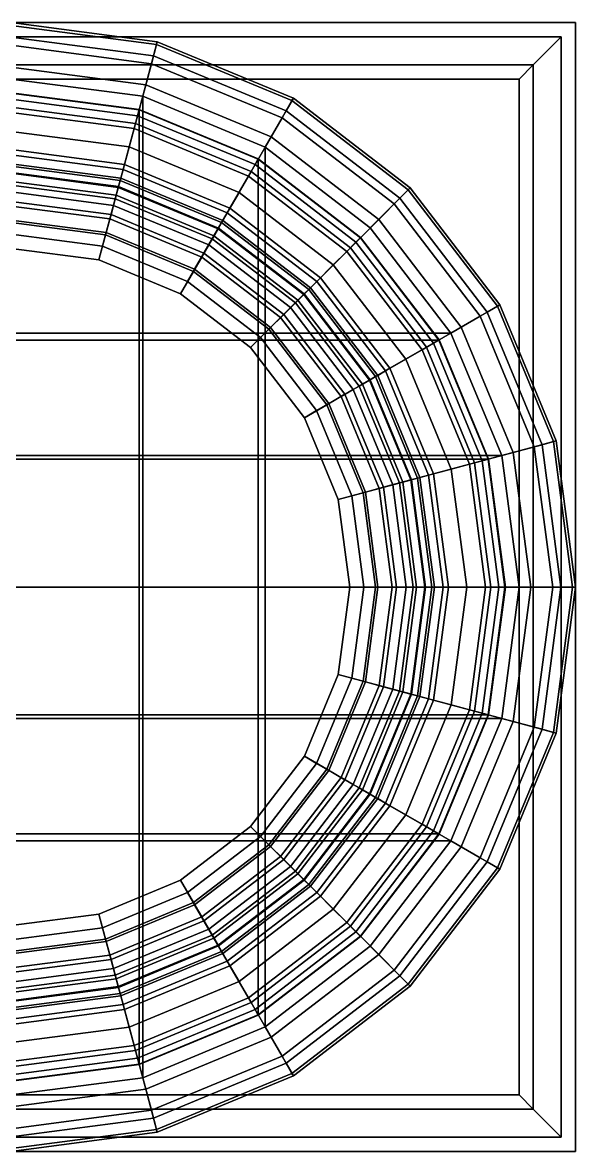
# Model space of a CAD drawing. Extents: x -0.254 to 0.254, y -0.254 to 0.254.
# Drawn here: x 0.005 to 0.254, y -0.254 to 0.254 of the extents above; entities that cross this region are included whole.
import ezdxf

# ---------------------------------------------------------------- set-up
doc = ezdxf.new("R2010")
doc.units = 0

msp = doc.modelspace()

# ---------------------------------------------------------------- meshes
mesh = msp.add_polyface()
corners = [(0.254, -0.254), (-0.254, 0.254, 0.1016), (-0.254, -0.254, 0.1016), (0.254, -0.254, 0.1016), (-0.254, -0.254), (0.254, 0.254), (-0.254, 0.254), (0.254, 0.254, 0.1016)]
mesh.append_faces([[corners[k] for k in face] for face in [(4, 0, 3, 2), (0, 4, 6, 5), (0, 5, 7, 3), (7, 1, 2, 3), (6, 4, 2, 1), (5, 6, 1, 7)]])
mesh = msp.add_polyface()
corners = [(0, 0.1735, 2.02174), (0, 0.164, 2.4662), (0.04245, 0.15841, 2.4662), (0.0449, 0.16759, 2.02174), (0, 0.1809, 1.57725), (0.04682, 0.17473, 1.57725), (0, 0.17145, 2.92966), (0, 0.17145, 2.93601), (0.04437, 0.16561, 2.93601), (0.04437, 0.16561, 2.92966), (0, 0.1862, 1.13272), (0.04819, 0.17985, 1.13272), (0, 0.1778, 2.93701), (0.04602, 0.17174, 2.93701), (0.09045, 0.15666, 1.57725), (0.0931, 0.16125, 1.13272), (0, 0.1894, 0.68817), (0.04902, 0.18295, 0.68817), (0, 0.18654, 2.94575), (0.04828, 0.18018, 2.94575), (0.0947, 0.16402, 0.68817), (0, 0.1905, 0.24361), (0.0493, 0.18401, 0.24361), (0, 0.18654, 2.95786), (0.04828, 0.18018, 2.95786), (0.09327, 0.16155, 2.94575), (0.0889, 0.15398, 2.93701), (0.09525, 0.16498, 0.24361), (0, 0.19685, 0.23091), (0.05095, 0.19014, 0.23091), (0, 0.1778, 2.96659), (0.04602, 0.17174, 2.96659), (0.09327, 0.16155, 2.95786), (0.09842, 0.17048, 0.23091), (0, 0.2159, 0.21821), (0.05588, 0.20854, 0.21821), (0, 0.15875, 2.96859), (0.04109, 0.15334, 2.96859), (0.0889, 0.15398, 2.96659), (0.10795, 0.18697, 0.21821), (0, 0.2159, 0.19281), (0.05588, 0.20854, 0.19281), (0.10795, 0.18697, 0.19281), (0, 0.23396, 0.18477), (0.06055, 0.22599, 0.18477), (0.15266, 0.15266, 0.21821), (0.15266, 0.15266, 0.19281), (0.11698, 0.20262, 0.18477), (0, 0.24739, 0.17026), (0.06403, 0.23896, 0.17026), (0, 0.1651, 3.048), (0, 0.18251, 3.05471), (0.04724, 0.1763, 3.05471), (0.04273, 0.15947, 3.048), (0.12369, 0.21424, 0.17026), (0, 0.254, 0.15163), (0.06574, 0.24535, 0.15163), (0, 0.18251, 3.06741), (0.04724, 0.1763, 3.06741), (0.127, 0.21997, 0.15163), (0, 0.25273, 0.1319), (0.06541, 0.24412, 0.1319), (0, 0.19448, 3.07158), (0.05034, 0.18786, 3.07158), (0.09126, 0.15806, 3.06741), (0.09126, 0.15806, 3.05471), (0.12636, 0.21887, 0.1319), (0, 0.24378, 0.11427), (0.06309, 0.23547, 0.11427), (0, 0.20505, 3.07859), (0.05307, 0.19806, 3.07859), (0.09724, 0.16843, 3.07158), (0.12189, 0.21112, 0.11427), (0, 0.2286, 0.1016), (0.05917, 0.22081, 0.1016), (0, 0.21356, 3.08799), (0.05527, 0.20628, 3.08799), (0.10253, 0.17758, 3.07859), (0.1143, 0.19797, 0.1016), (0.05917, 0.1143, 0.1016), (0, 0.1143, 0.1016), (0, 0.21948, 3.0992), (0.05681, 0.212, 3.0992), (0.10678, 0.18495, 3.08799), (0, 0.22244, 3.11153), (0.05757, 0.21486, 3.11153), (0.10974, 0.19007, 3.0992), (0, 0.22227, 3.1242), (0.05753, 0.2147, 3.1242), (0.11122, 0.19264, 3.11153), (0.1552, 0.1552, 3.0992), (0.15101, 0.15101, 3.08799), (0, 0.11114, 3.1242), (0.05753, 0.11114, 3.1242), (0.11114, 0.19249, 3.1242)]
mesh.append_faces([[corners[k] for k in face] for face in [(0, 1, 2, 3), (4, 0, 3, 5), (6, 7, 8, 9), (10, 4, 5, 11), (8, 7, 12, 13), (11, 5, 14, 15), (16, 10, 11, 17), (12, 18, 19, 13), (17, 11, 15, 20), (21, 16, 17, 22), (18, 23, 24, 19), (13, 19, 25, 26), (22, 17, 20, 27), (28, 21, 22, 29), (23, 30, 31, 24), (19, 24, 32, 25), (29, 22, 27, 33), (34, 28, 29, 35), (36, 37, 31, 30), (24, 31, 38, 32), (35, 29, 33, 39), (40, 34, 35, 41), (41, 35, 39, 42), (43, 40, 41, 44), (42, 39, 45, 46), (44, 41, 42, 47), (48, 43, 44, 49), (50, 51, 52, 53), (49, 44, 47, 54), (55, 48, 49, 56), (51, 57, 58, 52), (56, 49, 54, 59), (60, 55, 56, 61), (57, 62, 63, 58), (52, 58, 64, 65), (61, 56, 59, 66), (67, 60, 61, 68), (62, 69, 70, 63), (58, 63, 71, 64), (68, 61, 66, 72), (73, 67, 68, 74), (69, 75, 76, 70), (63, 70, 77, 71), (74, 68, 72, 78), (74, 79, 80, 73), (75, 81, 82, 76), (70, 76, 83, 77), (81, 84, 85, 82), (76, 82, 86, 83), (84, 87, 88, 85), (82, 85, 89, 86), (83, 86, 90, 91), (92, 93, 88, 87), (85, 88, 94, 89)]])
mesh = msp.add_polyface()
corners = [(0.2286, -0.2286, 3.1242), (0.2286, 0.2286, 3.16825), (0.2286, -0.2286, 3.16825), (0.23495, -0.23495, 3.18095), (-0.2286, 0.2286, 3.1242), (-0.2286, -0.2286, 3.1242), (-0.2286, -0.2286, 3.16825), (0.2286, 0.2286, 3.1242), (0.24765, -0.24765, 3.1873), (-0.23495, -0.23495, 3.18095), (-0.2286, 0.2286, 3.16825), (-0.23495, 0.23495, 3.18095), (0.23495, 0.23495, 3.18095), (0.24765, 0.24765, 3.1873), (-0.24765, -0.24765, 3.1873), (0.24765, 0.24765, 3.2), (0.24765, -0.24765, 3.2), (-0.24765, -0.24765, 3.2), (-0.24765, 0.24765, 3.1873), (-0.24765, 0.24765, 3.2)]
mesh.append_faces([[corners[k] for k in face] for face in [(0, 2, 6, 5), (0, 7, 1, 2), (2, 3, 9, 6), (10, 4, 5, 6), (0, 5, 4, 7), (4, 10, 1, 7), (1, 12, 3, 2), (3, 8, 14, 9), (11, 10, 6, 9), (10, 11, 12, 1), (12, 13, 8, 3), (8, 16, 17, 14), (18, 11, 9, 14), (11, 18, 13, 12), (13, 15, 16, 8), (15, 19, 17, 16), (19, 18, 14, 17), (18, 19, 15, 13)]])
mesh = msp.add_polyface()
corners = [(0, 0.164, 2.4662), (0, 0.1524, 2.91061), (0.03944, 0.14721, 2.91061), (0.04245, 0.15841, 2.4662), (0, 0.15875, 2.92331), (0.04109, 0.15334, 2.92331), (0.0762, 0.13198, 2.91061), (0.082, 0.14203, 2.4662), (0, 0.17145, 2.92966), (0.04437, 0.16561, 2.92966), (0.07937, 0.13748, 2.92331), (0.10776, 0.10776, 2.91061), (0.11596, 0.11596, 2.4662), (0.0449, 0.16759, 2.02174), (0.08675, 0.15025, 2.02174), (0.08573, 0.14848, 2.92966), (0.11225, 0.11225, 2.92331), (0.13198, 0.0762, 2.91061), (0.14203, 0.082, 2.4662), (0.12268, 0.12268, 2.02174), (0.04682, 0.17473, 1.57725), (0.09045, 0.15666, 1.57725), (0.04437, 0.16561, 2.93601), (0.08573, 0.14848, 2.93601), (0.12123, 0.12123, 2.92966), (0.13748, 0.07937, 2.92331), (0.12791, 0.12791, 1.57725), (0.04602, 0.17174, 2.93701), (0.0889, 0.15398, 2.93701), (0.12123, 0.12123, 2.93601), (0.14848, 0.08573, 2.92966), (0.0931, 0.16125, 1.13272), (0.13166, 0.13166, 1.13272), (0.12572, 0.12572, 2.93701), (0.0947, 0.16402, 0.68817), (0.13393, 0.13393, 0.68817), (0.09327, 0.16155, 2.94575), (0.1319, 0.1319, 2.94575), (0.09525, 0.16498, 0.24361), (0.1347, 0.1347, 0.24361), (0.09327, 0.16155, 2.95786), (0.1319, 0.1319, 2.95786), (0.09842, 0.17048, 0.23091), (0.13919, 0.13919, 0.23091), (0, 0.15875, 2.96859), (0, 0.15875, 3.0373), (0.04109, 0.15334, 3.0373), (0.04109, 0.15334, 2.96859), (0.07937, 0.13748, 2.96859), (0.0889, 0.15398, 2.96659), (0.04602, 0.17174, 2.96659), (0.12572, 0.12572, 2.96659), (0.10795, 0.18697, 0.21821), (0.15266, 0.15266, 0.21821), (0, 0.1651, 3.048), (0.04273, 0.15947, 3.048), (0.07937, 0.13748, 3.0373), (0.11225, 0.11225, 2.96859), (0.08255, 0.14298, 3.048), (0.11225, 0.11225, 3.0373), (0.04724, 0.1763, 3.05471), (0.09126, 0.15806, 3.05471), (0.11674, 0.11674, 3.048), (0.13748, 0.07937, 3.0373), (0.13748, 0.07937, 2.96859), (0.12906, 0.12906, 3.05471), (0.14298, 0.08255, 3.048), (0.09126, 0.15806, 3.06741), (0.12906, 0.12906, 3.06741), (0.09724, 0.16843, 3.07158), (0.13752, 0.13752, 3.07158), (0.10253, 0.17758, 3.07859), (0.14499, 0.14499, 3.07859), (0.05917, 0.22081, 0.1016), (0.1143, 0.19797, 0.1016), (0.1143, 0.1143, 0.1016), (0.05917, 0.1143, 0.1016), (0, 0.05917, 0.1016), (0, 0.1143, 0.1016), (0.05917, 0.05917, 0.1016), (0.10678, 0.18495, 3.08799), (0.15101, 0.15101, 3.08799), (0.1143, 0.05917, 0.1016), (0, 0, 0.1016), (0.05917, 0, 0.1016), (0.1143, 0, 0.1016), (0, 0.05753, 3.1242), (0.05753, 0.05753, 3.1242), (0.05753, 0.11114, 3.1242), (0, 0.11114, 3.1242), (0.11114, 0.11114, 3.1242), (0.11114, 0.19249, 3.1242), (0.05753, 0.2147, 3.1242), (0, 0, 3.1242), (0.05753, 0, 3.1242), (0.11114, 0.05753, 3.1242), (0.11114, 0, 3.1242)]
mesh.append_faces([[corners[k] for k in face] for face in [(0, 1, 2, 3), (1, 4, 5, 2), (3, 2, 6, 7), (4, 8, 9, 5), (2, 5, 10, 6), (7, 6, 11, 12), (13, 3, 7, 14), (5, 9, 15, 10), (6, 10, 16, 11), (12, 11, 17, 18), (14, 7, 12, 19), (20, 13, 14, 21), (9, 22, 23, 15), (10, 15, 24, 16), (11, 16, 25, 17), (21, 14, 19, 26), (23, 22, 27, 28), (15, 23, 29, 24), (16, 24, 30, 25), (31, 21, 26, 32), (29, 23, 28, 33), (34, 31, 32, 35), (28, 36, 37, 33), (38, 34, 35, 39), (36, 40, 41, 37), (42, 38, 39, 43), (44, 45, 46, 47), (47, 48, 49, 50), (40, 49, 51, 41), (52, 42, 43, 53), (45, 54, 55, 46), (47, 46, 56, 48), (48, 57, 51, 49), (46, 55, 58, 56), (48, 56, 59, 57), (55, 60, 61, 58), (56, 58, 62, 59), (57, 59, 63, 64), (58, 61, 65, 62), (59, 62, 66, 63), (61, 67, 68, 65), (67, 69, 70, 68), (69, 71, 72, 70), (73, 74, 75, 76), (77, 78, 76, 79), (71, 80, 81, 72), (76, 75, 82, 79), (83, 77, 79, 84), (79, 82, 85, 84), (86, 87, 88, 89), (88, 90, 91, 92), (87, 86, 93, 94), (87, 95, 90, 88), (94, 96, 95, 87)]])
mesh = msp.add_polyface()
corners = [(0.12268, 0.12268, 2.02174), (0.11596, 0.11596, 2.4662), (0.14203, 0.082, 2.4662), (0.15025, 0.08675, 2.02174), (0.12791, 0.12791, 1.57725), (0.15666, 0.09045, 1.57725), (0.12123, 0.12123, 2.92966), (0.12123, 0.12123, 2.93601), (0.14848, 0.08573, 2.93601), (0.14848, 0.08573, 2.92966), (0.13166, 0.13166, 1.13272), (0.16125, 0.0931, 1.13272), (0.12572, 0.12572, 2.93701), (0.15398, 0.0889, 2.93701), (0.13393, 0.13393, 0.68817), (0.16402, 0.0947, 0.68817), (0.1319, 0.1319, 2.94575), (0.16155, 0.09327, 2.94575), (0.1347, 0.1347, 0.24361), (0.16498, 0.09525, 0.24361), (0.1319, 0.1319, 2.95786), (0.16155, 0.09327, 2.95786), (0.13919, 0.13919, 0.23091), (0.17048, 0.09842, 0.23091), (0.12572, 0.12572, 2.96659), (0.15398, 0.0889, 2.96659), (0.18401, 0.0493, 0.24361), (0.19014, 0.05095, 0.23091), (0.15266, 0.15266, 0.21821), (0.18697, 0.10795, 0.21821), (0.11225, 0.11225, 2.96859), (0.13748, 0.07937, 2.96859), (0.20854, 0.05588, 0.21821), (0.15266, 0.15266, 0.19281), (0.18697, 0.10795, 0.19281), (0.11698, 0.20262, 0.18477), (0.10795, 0.18697, 0.19281), (0.16544, 0.16544, 0.18477), (0.20854, 0.05588, 0.19281), (0.20262, 0.11698, 0.18477), (0.12369, 0.21424, 0.17026), (0.17493, 0.17493, 0.17026), (0.22599, 0.06055, 0.18477), (0.21424, 0.12369, 0.17026), (0.127, 0.21997, 0.15163), (0.17961, 0.17961, 0.15163), (0.11674, 0.11674, 3.048), (0.12906, 0.12906, 3.05471), (0.15806, 0.09126, 3.05471), (0.14298, 0.08255, 3.048), (0.23896, 0.06403, 0.17026), (0.21997, 0.127, 0.15163), (0.12636, 0.21887, 0.1319), (0.17871, 0.17871, 0.1319), (0.12906, 0.12906, 3.06741), (0.15806, 0.09126, 3.06741), (0.24535, 0.06574, 0.15163), (0.21887, 0.12636, 0.1319), (0.12189, 0.21112, 0.11427), (0.17238, 0.17238, 0.11427), (0.13752, 0.13752, 3.07158), (0.16843, 0.09724, 3.07158), (0.24412, 0.06541, 0.1319), (0.21112, 0.12189, 0.11427), (0.1143, 0.19797, 0.1016), (0.16164, 0.16164, 0.1016), (0.14499, 0.14499, 3.07859), (0.17758, 0.10253, 3.07859), (0.23547, 0.06309, 0.11427), (0.19797, 0.1143, 0.1016), (0.1143, 0.1143, 0.1016), (0.15101, 0.15101, 3.08799), (0.18495, 0.10678, 3.08799), (0.19806, 0.05307, 3.07859), (0.18786, 0.05034, 3.07158), (0.22081, 0.05917, 0.1016), (0.1143, 0.05917, 0.1016), (0.10974, 0.19007, 3.0992), (0.11122, 0.19264, 3.11153), (0.15729, 0.15729, 3.11153), (0.1552, 0.1552, 3.0992), (0.19007, 0.10974, 3.0992), (0.20628, 0.05527, 3.08799), (0.11114, 0.19249, 3.1242), (0.15717, 0.15717, 3.1242), (0.19264, 0.11122, 3.11153), (0.212, 0.05681, 3.0992), (0.11114, 0.11114, 3.1242), (0.19249, 0.11114, 3.1242), (0.21486, 0.05757, 3.11153), (0.11114, 0.05753, 3.1242), (0.2147, 0.05753, 3.1242)]
mesh.append_faces([[corners[k] for k in face] for face in [(0, 1, 2, 3), (4, 0, 3, 5), (6, 7, 8, 9), (10, 4, 5, 11), (8, 7, 12, 13), (14, 10, 11, 15), (12, 16, 17, 13), (18, 14, 15, 19), (16, 20, 21, 17), (22, 18, 19, 23), (20, 24, 25, 21), (23, 19, 26, 27), (28, 22, 23, 29), (30, 31, 25, 24), (29, 23, 27, 32), (33, 28, 29, 34), (35, 36, 33, 37), (34, 29, 32, 38), (37, 33, 34, 39), (40, 35, 37, 41), (39, 34, 38, 42), (41, 37, 39, 43), (44, 40, 41, 45), (46, 47, 48, 49), (43, 39, 42, 50), (45, 41, 43, 51), (52, 44, 45, 53), (47, 54, 55, 48), (51, 43, 50, 56), (53, 45, 51, 57), (58, 52, 53, 59), (54, 60, 61, 55), (57, 51, 56, 62), (59, 53, 57, 63), (64, 58, 59, 65), (60, 66, 67, 61), (63, 57, 62, 68), (65, 59, 63, 69), (69, 70, 64, 65), (66, 71, 72, 67), (61, 67, 73, 74), (69, 63, 68, 75), (75, 76, 70, 69), (77, 78, 79, 80), (71, 80, 81, 72), (67, 72, 82, 73), (78, 83, 84, 79), (80, 79, 85, 81), (72, 81, 86, 82), (84, 83, 87, 88), (79, 84, 88, 85), (81, 85, 89, 86), (88, 87, 90, 91), (85, 88, 91, 89)]])
mesh = msp.add_polyface()
corners = [(0.14203, 0.082, 2.4662), (0.13198, 0.0762, 2.91061), (0.14721, 0.03944, 2.91061), (0.15841, 0.04245, 2.4662), (0.13748, 0.07937, 2.92331), (0.15334, 0.04109, 2.92331), (0.1524, 0, 2.91061), (0.164, 0, 2.4662), (0.15025, 0.08675, 2.02174), (0.16759, 0.0449, 2.02174), (0.14848, 0.08573, 2.92966), (0.16561, 0.04437, 2.92966), (0.15875, 0, 2.92331), (0.1735, 0, 2.02174), (0.15666, 0.09045, 1.57725), (0.17473, 0.04682, 1.57725), (0.14848, 0.08573, 2.93601), (0.16561, 0.04437, 2.93601), (0.17145, 0, 2.92966), (0.1809, 0, 1.57725), (0.16125, 0.0931, 1.13272), (0.17985, 0.04819, 1.13272), (0.15398, 0.0889, 2.93701), (0.17174, 0.04602, 2.93701), (0.17145, 0, 2.93601), (0.1862, 0, 1.13272), (0.16402, 0.0947, 0.68817), (0.18295, 0.04902, 0.68817), (0.16155, 0.09327, 2.94575), (0.18018, 0.04828, 2.94575), (0.1778, 0, 2.93701), (0.1894, 0, 0.68817), (0.16498, 0.09525, 0.24361), (0.18401, 0.0493, 0.24361), (0.16155, 0.09327, 2.95786), (0.18018, 0.04828, 2.95786), (0.18654, 0, 2.94575), (0.1905, 0, 0.24361), (0.15398, 0.0889, 2.96659), (0.17174, 0.04602, 2.96659), (0.18654, 0, 2.95786), (0.19014, 0.05095, 0.23091), (0.19685, 0, 0.23091), (0.13748, 0.07937, 2.96859), (0.15334, 0.04109, 2.96859), (0.1778, 0, 2.96659), (0.20854, 0.05588, 0.21821), (0.2159, 0, 0.21821), (0.13748, 0.07937, 3.0373), (0.15334, 0.04109, 3.0373), (0.15875, 0, 2.96859), (0.20854, 0.05588, 0.19281), (0.2159, 0, 0.19281), (0.14298, 0.08255, 3.048), (0.15947, 0.04273, 3.048), (0.15875, 0, 3.0373), (0.22599, 0.06055, 0.18477), (0.23396, 0, 0.18477), (0.15806, 0.09126, 3.05471), (0.1763, 0.04724, 3.05471), (0.1651, 0, 3.048), (0.23896, 0.06403, 0.17026), (0.24739, 0, 0.17026), (0.15806, 0.09126, 3.06741), (0.1763, 0.04724, 3.06741), (0.18251, 0, 3.05471), (0.24535, 0.06574, 0.15163), (0.254, 0, 0.15163), (0.16843, 0.09724, 3.07158), (0.18786, 0.05034, 3.07158), (0.18251, 0, 3.06741), (0.24412, 0.06541, 0.1319), (0.25273, 0, 0.1319), (0.19448, 0, 3.07158), (0.23547, 0.06309, 0.11427), (0.24378, 0, 0.11427), (0.19806, 0.05307, 3.07859), (0.20505, 0, 3.07859), (0.22081, 0.05917, 0.1016), (0.2286, 0, 0.1016), (0.1143, 0, 0.1016), (0.1143, 0.05917, 0.1016), (0.20628, 0.05527, 3.08799), (0.21356, 0, 3.08799), (0.212, 0.05681, 3.0992), (0.21948, 0, 3.0992), (0.21486, 0.05757, 3.11153), (0.22244, 0, 3.11153), (0.2147, 0.05753, 3.1242), (0.11114, 0.05753, 3.1242), (0.11114, 0, 3.1242), (0.22227, 0, 3.1242)]
mesh.append_faces([[corners[k] for k in face] for face in [(0, 1, 2, 3), (1, 4, 5, 2), (3, 2, 6, 7), (8, 0, 3, 9), (4, 10, 11, 5), (2, 5, 12, 6), (9, 3, 7, 13), (14, 8, 9, 15), (10, 16, 17, 11), (5, 11, 18, 12), (15, 9, 13, 19), (20, 14, 15, 21), (17, 16, 22, 23), (11, 17, 24, 18), (21, 15, 19, 25), (26, 20, 21, 27), (22, 28, 29, 23), (24, 17, 23, 30), (27, 21, 25, 31), (32, 26, 27, 33), (28, 34, 35, 29), (23, 29, 36, 30), (33, 27, 31, 37), (34, 38, 39, 35), (29, 35, 40, 36), (41, 33, 37, 42), (43, 44, 39, 38), (35, 39, 45, 40), (46, 41, 42, 47), (43, 48, 49, 44), (44, 50, 45, 39), (51, 46, 47, 52), (48, 53, 54, 49), (44, 49, 55, 50), (56, 51, 52, 57), (53, 58, 59, 54), (49, 54, 60, 55), (61, 56, 57, 62), (58, 63, 64, 59), (54, 59, 65, 60), (66, 61, 62, 67), (63, 68, 69, 64), (59, 64, 70, 65), (71, 66, 67, 72), (64, 69, 73, 70), (74, 71, 72, 75), (69, 76, 77, 73), (78, 74, 75, 79), (79, 80, 81, 78), (76, 82, 83, 77), (82, 84, 85, 83), (84, 86, 87, 85), (88, 89, 90, 91), (86, 88, 91, 87)]])
mesh = msp.add_polyface()
corners = [(0.04245, -0.15841, 2.4662), (0.03944, -0.14721, 2.91061), (0, -0.1524, 2.91061), (0, -0.164, 2.4662), (0.082, -0.14203, 2.4662), (0.0762, -0.13198, 2.91061), (0.04109, -0.15334, 2.92331), (0, -0.15875, 2.92331), (0.14203, -0.082, 2.4662), (0.13198, -0.0762, 2.91061), (0.10776, -0.10776, 2.91061), (0.11596, -0.11596, 2.4662), (0.07937, -0.13748, 2.92331), (0.08675, -0.15025, 2.02174), (0.0449, -0.16759, 2.02174), (0.04437, -0.16561, 2.92966), (0, -0.17145, 2.92966), (0.13748, -0.07938, 2.92331), (0.11225, -0.11225, 2.92331), (0.12268, -0.12268, 2.02174), (0.08573, -0.14848, 2.92966), (0.09045, -0.15666, 1.57725), (0.04682, -0.17473, 1.57725), (0.14848, -0.08573, 2.92966), (0.12123, -0.12123, 2.92966), (0.12791, -0.12791, 1.57725), (0.08573, -0.14848, 2.93601), (0.04437, -0.16561, 2.93601), (0.12123, -0.12123, 2.93601), (0.13166, -0.13166, 1.13272), (0.0931, -0.16125, 1.13272), (0.0889, -0.15398, 2.93701), (0.04602, -0.17174, 2.93701), (0.12572, -0.12572, 2.93701), (0.13393, -0.13393, 0.68817), (0.0947, -0.16402, 0.68817), (0.1319, -0.1319, 2.94575), (0.09327, -0.16155, 2.94575), (0.1347, -0.1347, 0.24361), (0.09525, -0.16498, 0.24361), (0.1319, -0.1319, 2.95786), (0.09327, -0.16155, 2.95786), (0.13919, -0.13919, 0.23091), (0.09842, -0.17048, 0.23091), (0.12572, -0.12572, 2.96659), (0.0889, -0.15398, 2.96659), (0.15266, -0.15266, 0.21821), (0.10795, -0.18697, 0.21821), (0.04602, -0.17174, 2.96659), (0.07937, -0.13748, 2.96859), (0.04109, -0.15334, 2.96859), (0.04109, -0.15334, 3.0373), (0, -0.15875, 3.0373), (0, -0.15875, 2.96859), (0.11225, -0.11225, 2.96859), (0.07937, -0.13748, 3.0373), (0.04273, -0.15947, 3.048), (0, -0.1651, 3.048), (0.13748, -0.07938, 2.96859), (0.13748, -0.07938, 3.0373), (0.11225, -0.11225, 3.0373), (0.08255, -0.14298, 3.048), (0.14298, -0.08255, 3.048), (0.11674, -0.11674, 3.048), (0.05917, 0, 0.1016), (0.05917, -0.05917, 0.1016), (0, -0.05917, 0.1016), (0, 0, 0.1016), (0.09126, -0.15806, 3.05471), (0.04724, -0.1763, 3.05471), (0.1143, 0, 0.1016), (0.1143, -0.05917, 0.1016), (0.05917, -0.1143, 0.1016), (0, -0.1143, 0.1016), (0.12906, -0.12906, 3.05471), (0.1143, -0.1143, 0.1016), (0.12906, -0.12906, 3.06741), (0.09126, -0.15806, 3.06741), (0.1143, -0.19797, 0.1016), (0.05917, -0.22081, 0.1016), (0.13752, -0.13752, 3.07158), (0.09724, -0.16843, 3.07158), (0, -0.05753, 3.1242), (0.05753, -0.05753, 3.1242), (0.05753, 0, 3.1242), (0, 0, 3.1242), (0.14499, -0.14499, 3.07859), (0.10253, -0.17758, 3.07859), (0, -0.11114, 3.1242), (0.05753, -0.11114, 3.1242), (0.11114, -0.05753, 3.1242), (0.11114, 0, 3.1242), (0.15101, -0.15101, 3.08799), (0.10678, -0.18495, 3.08799), (0.11114, -0.11114, 3.1242), (0.05753, -0.2147, 3.1242), (0.11114, -0.19249, 3.1242)]
mesh.append_faces([[corners[k] for k in face] for face in [(0, 1, 2, 3), (4, 5, 1, 0), (1, 6, 7, 2), (8, 9, 10, 11), (11, 10, 5, 4), (5, 12, 6, 1), (13, 4, 0, 14), (6, 15, 16, 7), (9, 17, 18, 10), (10, 18, 12, 5), (19, 11, 4, 13), (12, 20, 15, 6), (21, 13, 14, 22), (17, 23, 24, 18), (18, 24, 20, 12), (25, 19, 13, 21), (20, 26, 27, 15), (24, 28, 26, 20), (29, 25, 21, 30), (27, 26, 31, 32), (26, 28, 33, 31), (34, 29, 30, 35), (33, 36, 37, 31), (38, 34, 35, 39), (36, 40, 41, 37), (42, 38, 39, 43), (40, 44, 45, 41), (46, 42, 43, 47), (48, 45, 49, 50), (50, 51, 52, 53), (54, 49, 45, 44), (49, 55, 51, 50), (51, 56, 57, 52), (58, 59, 60, 54), (54, 60, 55, 49), (55, 61, 56, 51), (59, 62, 63, 60), (64, 65, 66, 67), (60, 63, 61, 55), (61, 68, 69, 56), (64, 70, 71, 65), (65, 72, 73, 66), (63, 74, 68, 61), (65, 71, 75, 72), (74, 76, 77, 68), (72, 75, 78, 79), (76, 80, 81, 77), (82, 83, 84, 85), (80, 86, 87, 81), (88, 89, 83, 82), (83, 90, 91, 84), (86, 92, 93, 87), (89, 94, 90, 83), (95, 96, 94, 89)]])
mesh = msp.add_polyface()
corners = [(0.164, 0, 2.4662), (0.1524, 0, 2.91061), (0.14721, -0.03944, 2.91061), (0.15841, -0.04245, 2.4662), (0.15875, 0, 2.92331), (0.15334, -0.04109, 2.92331), (0.13198, -0.0762, 2.91061), (0.14203, -0.082, 2.4662), (0.1735, 0, 2.02174), (0.16759, -0.0449, 2.02174), (0.17145, 0, 2.92966), (0.16561, -0.04437, 2.92966), (0.13748, -0.07938, 2.92331), (0.15025, -0.08675, 2.02174), (0.1809, 0, 1.57725), (0.17473, -0.04682, 1.57725), (0.17145, 0, 2.93601), (0.16561, -0.04437, 2.93601), (0.14848, -0.08573, 2.92966), (0.15666, -0.09045, 1.57725), (0.1862, 0, 1.13272), (0.17985, -0.04819, 1.13272), (0.1778, 0, 2.93701), (0.17174, -0.04602, 2.93701), (0.14848, -0.08573, 2.93601), (0.16125, -0.0931, 1.13272), (0.1894, 0, 0.68817), (0.18295, -0.04902, 0.68817), (0.18654, 0, 2.94575), (0.18018, -0.04828, 2.94575), (0.15398, -0.0889, 2.93701), (0.16402, -0.0947, 0.68817), (0.1905, 0, 0.24361), (0.18401, -0.04931, 0.24361), (0.18654, 0, 2.95786), (0.18018, -0.04828, 2.95786), (0.16155, -0.09327, 2.94575), (0.16498, -0.09525, 0.24361), (0.19685, 0, 0.23091), (0.19014, -0.05095, 0.23091), (0.1778, 0, 2.96659), (0.17174, -0.04602, 2.96659), (0.16155, -0.09327, 2.95786), (0.2159, 0, 0.21821), (0.20854, -0.05588, 0.21821), (0.15875, 0, 2.96859), (0.15334, -0.04109, 2.96859), (0.15398, -0.0889, 2.96659), (0.2159, 0, 0.19281), (0.20854, -0.05588, 0.19281), (0.15875, 0, 3.0373), (0.15334, -0.04109, 3.0373), (0.13748, -0.07938, 2.96859), (0.23396, 0, 0.18477), (0.22599, -0.06055, 0.18477), (0.1651, 0, 3.048), (0.15947, -0.04273, 3.048), (0.13748, -0.07938, 3.0373), (0.24739, 0, 0.17026), (0.23896, -0.06403, 0.17026), (0.18251, 0, 3.05471), (0.1763, -0.04724, 3.05471), (0.14298, -0.08255, 3.048), (0.254, 0, 0.15163), (0.24535, -0.06574, 0.15163), (0.18251, 0, 3.06741), (0.1763, -0.04724, 3.06741), (0.15806, -0.09126, 3.05471), (0.25273, 0, 0.1319), (0.24412, -0.06541, 0.1319), (0.19448, 0, 3.07158), (0.18786, -0.05034, 3.07158), (0.15806, -0.09126, 3.06741), (0.24378, 0, 0.11427), (0.23547, -0.06309, 0.11427), (0.20505, 0, 3.07859), (0.19806, -0.05307, 3.07859), (0.16843, -0.09724, 3.07158), (0.2286, 0, 0.1016), (0.22081, -0.05917, 0.1016), (0.1143, -0.05917, 0.1016), (0.1143, 0, 0.1016), (0.21356, 0, 3.08799), (0.20628, -0.05527, 3.08799), (0.21948, 0, 3.0992), (0.212, -0.05681, 3.0992), (0.22244, 0, 3.11153), (0.21486, -0.05757, 3.11153), (0.22227, 0, 3.1242), (0.11114, 0, 3.1242), (0.11114, -0.05753, 3.1242), (0.2147, -0.05753, 3.1242)]
mesh.append_faces([[corners[k] for k in face] for face in [(0, 1, 2, 3), (1, 4, 5, 2), (3, 2, 6, 7), (8, 0, 3, 9), (4, 10, 11, 5), (2, 5, 12, 6), (9, 3, 7, 13), (14, 8, 9, 15), (10, 16, 17, 11), (5, 11, 18, 12), (15, 9, 13, 19), (20, 14, 15, 21), (22, 23, 17, 16), (11, 17, 24, 18), (21, 15, 19, 25), (26, 20, 21, 27), (22, 28, 29, 23), (24, 17, 23, 30), (27, 21, 25, 31), (32, 26, 27, 33), (28, 34, 35, 29), (23, 29, 36, 30), (33, 27, 31, 37), (38, 32, 33, 39), (34, 40, 41, 35), (29, 35, 42, 36), (43, 38, 39, 44), (45, 46, 41, 40), (35, 41, 47, 42), (48, 43, 44, 49), (45, 50, 51, 46), (46, 52, 47, 41), (53, 48, 49, 54), (50, 55, 56, 51), (46, 51, 57, 52), (58, 53, 54, 59), (55, 60, 61, 56), (51, 56, 62, 57), (63, 58, 59, 64), (60, 65, 66, 61), (56, 61, 67, 62), (68, 63, 64, 69), (65, 70, 71, 66), (61, 66, 72, 67), (73, 68, 69, 74), (70, 75, 76, 71), (66, 71, 77, 72), (78, 73, 74, 79), (79, 80, 81, 78), (75, 82, 83, 76), (82, 84, 85, 83), (84, 86, 87, 85), (88, 89, 90, 91), (86, 88, 91, 87)]])
mesh = msp.add_polyface()
corners = [(0.15025, -0.08675, 2.02174), (0.14203, -0.082, 2.4662), (0.11596, -0.11596, 2.4662), (0.12268, -0.12268, 2.02174), (0.15666, -0.09045, 1.57725), (0.12791, -0.12791, 1.57725), (0.14848, -0.08573, 2.92966), (0.14848, -0.08573, 2.93601), (0.12123, -0.12123, 2.93601), (0.12123, -0.12123, 2.92966), (0.16125, -0.0931, 1.13272), (0.13166, -0.13166, 1.13272), (0.15398, -0.0889, 2.93701), (0.12572, -0.12572, 2.93701), (0.16402, -0.0947, 0.68817), (0.13393, -0.13393, 0.68817), (0.16155, -0.09327, 2.94575), (0.1319, -0.1319, 2.94575), (0.16498, -0.09525, 0.24361), (0.1347, -0.1347, 0.24361), (0.19014, -0.05095, 0.23091), (0.18401, -0.04931, 0.24361), (0.17048, -0.09843, 0.23091), (0.16155, -0.09327, 2.95786), (0.1319, -0.1319, 2.95786), (0.13919, -0.13919, 0.23091), (0.20854, -0.05588, 0.21821), (0.18697, -0.10795, 0.21821), (0.15398, -0.0889, 2.96659), (0.12572, -0.12572, 2.96659), (0.15266, -0.15266, 0.21821), (0.20854, -0.05588, 0.19281), (0.18697, -0.10795, 0.19281), (0.13748, -0.07938, 2.96859), (0.11225, -0.11225, 2.96859), (0.15266, -0.15266, 0.19281), (0.22599, -0.06055, 0.18477), (0.20262, -0.11698, 0.18477), (0.16544, -0.16544, 0.18477), (0.23896, -0.06403, 0.17026), (0.21424, -0.12369, 0.17026), (0.10795, -0.18697, 0.19281), (0.11698, -0.20262, 0.18477), (0.17493, -0.17493, 0.17026), (0.24535, -0.06574, 0.15163), (0.21997, -0.127, 0.15163), (0.12369, -0.21424, 0.17026), (0.14298, -0.08255, 3.048), (0.15806, -0.09126, 3.05471), (0.12906, -0.12906, 3.05471), (0.11674, -0.11674, 3.048), (0.17961, -0.17961, 0.15163), (0.24412, -0.06541, 0.1319), (0.21887, -0.12636, 0.1319), (0.127, -0.21997, 0.15163), (0.15806, -0.09126, 3.06741), (0.12906, -0.12906, 3.06741), (0.17871, -0.17871, 0.1319), (0.23547, -0.06309, 0.11427), (0.21112, -0.12189, 0.11427), (0.12636, -0.21887, 0.1319), (0.18786, -0.05034, 3.07158), (0.19806, -0.05307, 3.07859), (0.17758, -0.10253, 3.07859), (0.16843, -0.09724, 3.07158), (0.13752, -0.13752, 3.07158), (0.17238, -0.17238, 0.11427), (0.22081, -0.05917, 0.1016), (0.19797, -0.1143, 0.1016), (0.1143, -0.1143, 0.1016), (0.1143, -0.05917, 0.1016), (0.12189, -0.21112, 0.11427), (0.20628, -0.05527, 3.08799), (0.18495, -0.10678, 3.08799), (0.14499, -0.14499, 3.07859), (0.16164, -0.16164, 0.1016), (0.1143, -0.19797, 0.1016), (0.212, -0.05681, 3.0992), (0.19007, -0.10974, 3.0992), (0.15101, -0.15101, 3.08799), (0.21486, -0.05757, 3.11153), (0.19264, -0.11122, 3.11153), (0.1552, -0.1552, 3.0992), (0.2147, -0.05753, 3.1242), (0.11114, -0.05753, 3.1242), (0.11114, -0.11114, 3.1242), (0.19249, -0.11114, 3.1242), (0.15729, -0.15729, 3.11153), (0.11122, -0.19264, 3.11153), (0.10974, -0.19007, 3.0992), (0.11114, -0.19249, 3.1242), (0.15717, -0.15717, 3.1242)]
mesh.append_faces([[corners[k] for k in face] for face in [(0, 1, 2, 3), (4, 0, 3, 5), (6, 7, 8, 9), (10, 4, 5, 11), (8, 7, 12, 13), (14, 10, 11, 15), (12, 16, 17, 13), (18, 14, 15, 19), (20, 21, 18, 22), (16, 23, 24, 17), (22, 18, 19, 25), (26, 20, 22, 27), (23, 28, 29, 24), (27, 22, 25, 30), (31, 26, 27, 32), (33, 34, 29, 28), (32, 27, 30, 35), (36, 31, 32, 37), (37, 32, 35, 38), (39, 36, 37, 40), (38, 35, 41, 42), (40, 37, 38, 43), (44, 39, 40, 45), (43, 38, 42, 46), (47, 48, 49, 50), (45, 40, 43, 51), (52, 44, 45, 53), (51, 43, 46, 54), (48, 55, 56, 49), (53, 45, 51, 57), (58, 52, 53, 59), (57, 51, 54, 60), (61, 62, 63, 64), (55, 64, 65, 56), (59, 53, 57, 66), (67, 58, 59, 68), (68, 69, 70, 67), (66, 57, 60, 71), (62, 72, 73, 63), (64, 63, 74, 65), (68, 59, 66, 75), (75, 76, 69, 68), (75, 66, 71, 76), (72, 77, 78, 73), (63, 73, 79, 74), (77, 80, 81, 78), (73, 78, 82, 79), (83, 84, 85, 86), (80, 83, 86, 81), (78, 81, 87, 82), (82, 87, 88, 89), (86, 85, 90, 91), (81, 86, 91, 87), (87, 91, 90, 88)]])
mesh = msp.add_polyface()
corners = [(0.0449, -0.16759, 2.02174), (0.04245, -0.15841, 2.4662), (0, -0.164, 2.4662), (0, -0.1735, 2.02174), (0.04682, -0.17473, 1.57725), (0, -0.1809, 1.57725), (0.04437, -0.16561, 2.92966), (0.04437, -0.16561, 2.93601), (0, -0.17145, 2.93601), (0, -0.17145, 2.92966), (0.04819, -0.17985, 1.13272), (0, -0.1862, 1.13272), (0.0931, -0.16125, 1.13272), (0.09045, -0.15666, 1.57725), (0.04602, -0.17174, 2.93701), (0, -0.1778, 2.93701), (0.04902, -0.18295, 0.68817), (0, -0.1894, 0.68817), (0.0947, -0.16402, 0.68817), (0.04828, -0.18018, 2.94575), (0, -0.18654, 2.94575), (0.0493, -0.18401, 0.24361), (0, -0.1905, 0.24361), (0.0889, -0.15398, 2.93701), (0.09327, -0.16155, 2.94575), (0.09525, -0.16498, 0.24361), (0.04828, -0.18018, 2.95786), (0, -0.18654, 2.95786), (0.05095, -0.19014, 0.23091), (0, -0.19685, 0.23091), (0.09327, -0.16155, 2.95786), (0.09842, -0.17048, 0.23091), (0.04602, -0.17174, 2.96659), (0, -0.1778, 2.96659), (0.05588, -0.20854, 0.21821), (0, -0.2159, 0.21821), (0.0889, -0.15398, 2.96659), (0.10795, -0.18697, 0.21821), (0.04109, -0.15334, 2.96859), (0, -0.15875, 2.96859), (0.05588, -0.20854, 0.19281), (0, -0.2159, 0.19281), (0.10795, -0.18697, 0.19281), (0.06055, -0.22599, 0.18477), (0, -0.23396, 0.18477), (0.15266, -0.15266, 0.19281), (0.15266, -0.15266, 0.21821), (0.11698, -0.20262, 0.18477), (0.06403, -0.23896, 0.17026), (0, -0.24739, 0.17026), (0.12369, -0.21424, 0.17026), (0.04273, -0.15947, 3.048), (0.04724, -0.1763, 3.05471), (0, -0.18251, 3.05471), (0, -0.1651, 3.048), (0.06574, -0.24535, 0.15163), (0, -0.254, 0.15163), (0.127, -0.21997, 0.15163), (0.04724, -0.1763, 3.06741), (0, -0.18251, 3.06741), (0.06541, -0.24412, 0.1319), (0, -0.25273, 0.1319), (0.09126, -0.15806, 3.05471), (0.09126, -0.15806, 3.06741), (0.12636, -0.21887, 0.1319), (0.05034, -0.18786, 3.07158), (0, -0.19448, 3.07158), (0.06309, -0.23547, 0.11427), (0, -0.24378, 0.11427), (0, -0.2286, 0.1016), (0, -0.1143, 0.1016), (0.05917, -0.1143, 0.1016), (0.05917, -0.22081, 0.1016), (0.09724, -0.16843, 3.07158), (0.12189, -0.21112, 0.11427), (0.05307, -0.19806, 3.07859), (0, -0.20505, 3.07859), (0.10253, -0.17758, 3.07859), (0.1143, -0.19797, 0.1016), (0.05527, -0.20628, 3.08799), (0, -0.21356, 3.08799), (0.10678, -0.18495, 3.08799), (0.05681, -0.212, 3.0992), (0, -0.21948, 3.0992), (0.10974, -0.19007, 3.0992), (0.05757, -0.21486, 3.11153), (0, -0.22244, 3.11153), (0.05753, -0.2147, 3.1242), (0.05753, -0.11114, 3.1242), (0, -0.11114, 3.1242), (0, -0.22227, 3.1242), (0.15101, -0.15101, 3.08799), (0.1552, -0.1552, 3.0992), (0.11122, -0.19264, 3.11153), (0.11114, -0.19249, 3.1242)]
mesh.append_faces([[corners[k] for k in face] for face in [(0, 1, 2, 3), (4, 0, 3, 5), (6, 7, 8, 9), (10, 4, 5, 11), (12, 13, 4, 10), (8, 7, 14, 15), (16, 10, 11, 17), (18, 12, 10, 16), (14, 19, 20, 15), (21, 16, 17, 22), (23, 24, 19, 14), (25, 18, 16, 21), (19, 26, 27, 20), (28, 21, 22, 29), (24, 30, 26, 19), (31, 25, 21, 28), (26, 32, 33, 27), (34, 28, 29, 35), (30, 36, 32, 26), (37, 31, 28, 34), (33, 32, 38, 39), (40, 34, 35, 41), (42, 37, 34, 40), (43, 40, 41, 44), (45, 46, 37, 42), (47, 42, 40, 43), (48, 43, 44, 49), (50, 47, 43, 48), (51, 52, 53, 54), (55, 48, 49, 56), (57, 50, 48, 55), (52, 58, 59, 53), (60, 55, 56, 61), (62, 63, 58, 52), (64, 57, 55, 60), (58, 65, 66, 59), (67, 60, 61, 68), (69, 70, 71, 72), (63, 73, 65, 58), (74, 64, 60, 67), (65, 75, 76, 66), (72, 67, 68, 69), (73, 77, 75, 65), (78, 74, 67, 72), (75, 79, 80, 76), (77, 81, 79, 75), (79, 82, 83, 80), (81, 84, 82, 79), (82, 85, 86, 83), (87, 88, 89, 90), (91, 92, 84, 81), (84, 93, 85, 82), (85, 87, 90, 86), (93, 94, 87, 85)]])

doc.saveas('drawing.dxf')
